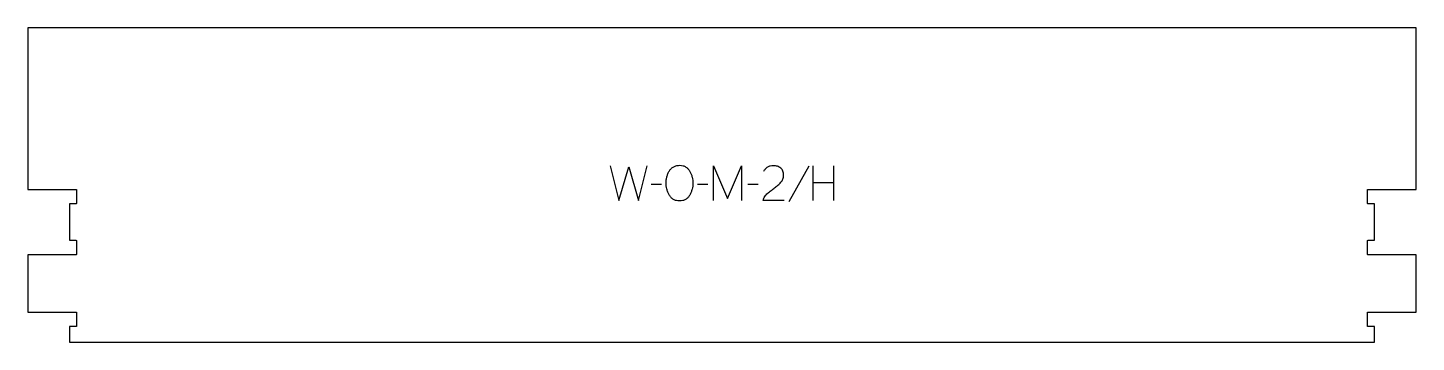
# Model space of a CAD drawing. Extents: x 0 to 1200, y 0 to 271.
import ezdxf

# ---------------------------------------------------------------- set-up
doc = ezdxf.new("R2010")
doc.units = 0
doc.layers.add('1_ANYTOOL_1MMDEEP_LABELS_S', color=2, linetype='CONTINUOUS')
doc.layers.add('4_ANYTOOL_CUTTHROUGH_OUTSI', color=5, linetype='CONTINUOUS')

msp = doc.modelspace()

# ---------------------------------------------------------------- linework, layer by layer
at = {"layer": '1_ANYTOOL_1MMDEEP_LABELS_S'}
for p, q in [((674.707143, 151.940538), (657.521429, 121.16911)), ((678.178571, 152.411967), (678.178571, 122.411967)), ((696.478571, 122.411967), (696.478571, 152.411967)), ((547.378571, 136.297681), (538.592857, 136.211967)), ((587.407143, 136.297681), (578.621429, 136.211967)), ((630.907143, 136.297681), (622.121429, 136.211967)), ((696.478571, 137.711967), (678.178571, 137.711967))]:
    msp.add_line(p, q, dxfattribs=at)
for points in [[(503.021429, 152.411967), (510.735714, 122.411967), (519.178571, 151.511967), (527.664286, 122.411967), (535.164286, 152.411967)], [(592.55, 122.411967), (592.55, 152.411967), (604.55, 124.040538), (616.55, 152.283396), (616.55, 122.411967)]]:
    msp.add_lwpolyline(points, dxfattribs=at)
msp.add_lwpolyline([(563.45, 152.754824, -0.064784), (566.123955, 152.406903, -0.088904), (568.55, 151.276253, -0.05419), (570.472565, 149.584123, -0.051179), (572, 147.526253, -0.041653), (573.1822, 145.09748, -0.036749), (573.971429, 142.511967, -0.024892), (574.429208, 139.892704, -0.030823), (574.592857, 137.240538, -0.034269), (574.416337, 134.668042, -0.031918), (573.901786, 132.140538, -0.031725), (573.013599, 129.531142, -0.026303), (571.828571, 127.040538, -0.058719), (570.304791, 124.878791, -0.077745), (568.266071, 123.215538, -0.077243), (565.779083, 122.236701, -0.055252), (563.107143, 121.940538, -0.054051), (560.353218, 122.239117, -0.077615), (557.7875, 123.236967, -0.078558), (555.712427, 124.92404, -0.060481), (554.171429, 127.126253, -0.02629), (552.984768, 129.665472, -0.031299), (552.098214, 132.322681, -0.031469), (551.583176, 134.909497, -0.033416), (551.407143, 137.540538, -0.032847), (551.585821, 140.257487, -0.035049), (552.130357, 142.924467, -0.03503), (553.046331, 145.501506, -0.032231), (554.3, 147.933396, -0.062518), (555.921889, 150.00049, -0.074052), (558.033929, 151.549467, -0.072322), (560.660782, 152.480358, -0.049083)], format="xyb", close=True, dxfattribs=at)
msp.add_lwpolyline([(653.492857, 122.454824), (635.192857, 122.497681, -0.034491), (635.855635, 124.245013, -0.037732), (636.7625, 125.878038, -0.037744), (637.901794, 127.352675, -0.03482), (639.242857, 128.647681, -0.00859), (642.202082, 131.046264, -0.008791), (645.242857, 133.340538, 0.020588), (648.062146, 135.573981, 0.025206), (650.664286, 138.054824, 0.046908), (651.684881, 139.356066, 0.051091), (652.432143, 140.829824, 0.050722), (652.880876, 142.477999, 0.041139), (653.021429, 144.183396, 0.039396), (652.878784, 145.990981, 0.058519), (652.389286, 147.729824, 0.060358), (651.598728, 149.13694, 0.061397), (650.492857, 150.311967, 0.048006), (649.1369, 151.233927, 0.045901), (647.632143, 151.886967, 0.045216), (645.892082, 152.289527, 0.034258), (644.107143, 152.411967, 0.055622), (641.472572, 152.11798, 0.079896), (639.028571, 151.136967, 0.080617), (637.059184, 149.471267, 0.060287), (635.621429, 147.311967)], format="xyb", dxfattribs=at)
at = {"layer": '4_ANYTOOL_CUTTHROUGH_OUTSI'}
msp.add_lwpolyline([(1199.5, 26), (1199.5, 75.5), (1157.75, 75.5, -0.414214), (1157.5, 75.75), (1157.5, 87.75, -0.414214), (1157.75, 88), (1163.5, 88), (1163.5, 119.499667), (1157.75, 119.499667, -0.414214), (1157.5, 119.749667), (1157.5, 131.749667, -0.414214), (1157.75, 131.999667), (1199.499762, 131.999617), (1199.499993, 271.499983), (0.000007, 271.499983), (0.000238, 131.999617), (41.75, 131.999667, -0.414214), (42, 131.749667), (42, 119.749667, -0.414214), (41.75, 119.499667), (36, 119.499667), (36, 88), (41.75, 88, -0.414214), (42, 87.75), (42, 75.75, -0.414214), (41.75, 75.5), (0, 75.5), (0, 26), (41.75, 26, -0.414214), (42, 25.75), (42, 13.75, -0.414214), (41.75, 13.5), (36, 13.5), (36, 0), (1163.5, 0), (1163.5, 13.5), (1157.75, 13.5, -0.414214), (1157.5, 13.75), (1157.5, 25.75, -0.414214), (1157.75, 26)], format="xyb", close=True, dxfattribs=at)

doc.saveas('drawing.dxf')
